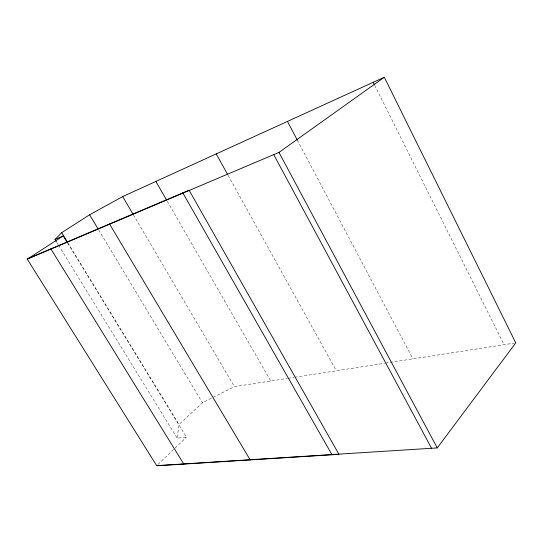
<?xml version="1.0" encoding="UTF-8"?>
<svg xmlns="http://www.w3.org/2000/svg" width="543" height="543" viewBox="0 0 543 543"><rect width="100%" height="100%" fill="white"/><g stroke="black" fill="none" stroke-linecap="round" stroke-linejoin="round"><path stroke-width="0.41" stroke-dasharray="2.71 2.04" d="M67.665 243.135L186.425 437.224L177.161 438.133L179.054 424.545L202.437 402.716L234.386 386.643L287.342 378.41M157.898 464.475L186.425 437.224M288.17 378.281L293.987 377.371M294.815 377.242L384.627 363.281M385.462 363.145L514.092 343.142M56.798 242.402L58.128 244.567M58.576 245.293L177.161 438.133M67.855 242.782L179.054 424.545M98.745 230.028L202.437 402.716M133.422 214.838L234.386 386.643M167.271 201.236L270.733 380.989M228.121 175.369L336.341 370.788M297.333 140.155L412.938 358.875M374.724 85.346L504.074 344.703"/><path stroke-width="0.81" d="M156.683 465.636L437.264 447.921L515.762 342.884L384.301 77.255L122.677 196.566L89.602 214.79L61.678 232.682L55.019 239.511L56.357 241.683M67.223 242.416L63.253 235.92L27.272 259.126L278.98 152.407L384.301 77.255M55.019 239.511L63.253 235.92M50.859 248.87L183.833 464.089M61.678 232.682L67.413 242.063M89.602 214.79L97.876 228.576M109.523 223.981L250.194 459.914M122.677 196.566L132.987 214.112M155.868 181.43L166.423 199.77M182.815 192.874L332.011 454.762M216.229 153.9L227.707 174.622M273.74 154.626L431.57 448.28M278.98 152.407L437.264 447.921M287.437 121.428L297.333 140.155M373.211 82.312L374.351 84.586M189.086 190.206L27.15 258.936L156.778 465.785L338.961 454.328L189.086 190.206"/></g></svg>
